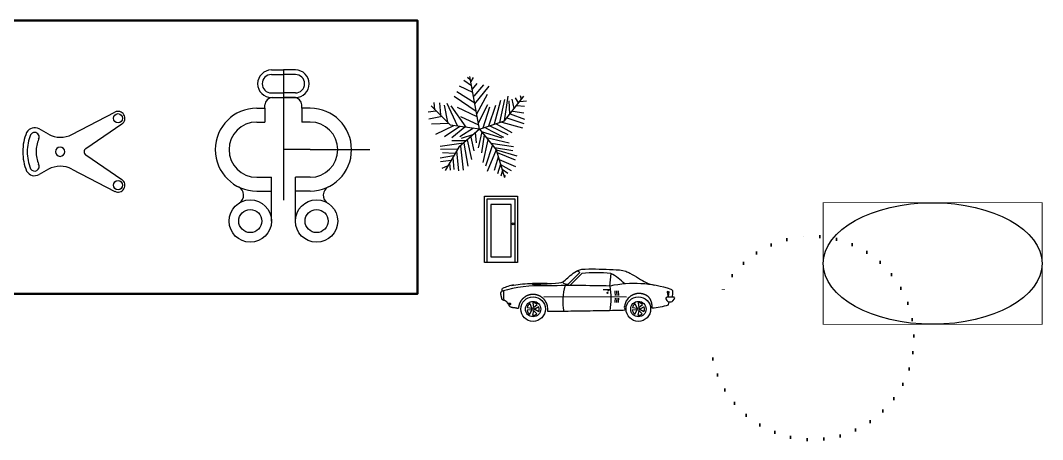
# Model space of a CAD drawing. Header units: inches. Extents: x -120 to 4750, y -697 to 1577.
# Drawn here: x 3640 to 4750, y -697 to -243 of the extents above; entities that cross this region are included whole.
import ezdxf

# ---------------------------------------------------------------- set-up
doc = ezdxf.new("R2010")
doc.units = ezdxf.units.IN
doc.header["$MEASUREMENT"] = 0
doc.linetypes.add('ACAD_ISO07W100', pattern=[3, 0, -3])
doc.linetypes.add('DASHDOT2', pattern=[0.5, 0.25, -0.125, 0, -0.125])
doc.linetypes.add('TRACKS', pattern='A,0.15,[130,ltypeshp.shx,S=0.25,R=0,X=0,Y=0],0.15', length=0.3)
doc.linetypes.add('ZIGZAG', pattern='A,0.0001,-0.2,[131,ltypeshp.shx,S=0.2,R=0,X=-0.2,Y=0],-0.4,[131,ltypeshp.shx,S=0.2,R=180,X=0.2,Y=0],-0.2', length=0.8001)

# ---------------------------------------------------------------- blocks, each defined once
blk = doc.blocks.new('*U20')
for p, q in [((-10.186, 53.64), (-13.084, 55.962)), ((0, 0), (-10.5, 57)), ((-9.099, 51.782), (-6.563, 55.962)), ((-7.288, 39.707), (-21.778, 46.673)), ((-8.737, 47.138), (-17.069, 52.711)), ((-7.65, 43.423), (-2.578, 49.46)), ((-5.839, 35.992), (4.667, 48.067)), ((-5.114, 27.632), (10.463, 46.673)), ((-3.665, 19.273), (-27.574, 35.527)), ((-5.114, 28.097), (-24.676, 40.636)), ((-2.941, 16.486), (8.652, 37.85)), ((27, 9), (48, 36)), ((27.127, 9.056), (31.112, 35.992)), ((38.719, 34.134), (41.979, 28.561)), ((44.153, 36.456), (45.239, 32.741)), ((-31.5, 4.5), (-52.5, 25.5)), ((-48.585, 21.131), (-49.309, 29.026)), ((-43.513, 28.561), (-42.427, 15.558)), ((-38.442, 26.239), (-34.819, 7.663)), ((-35.544, 28.097), (-24.314, 3.947)), ((-14.533, 2.09), (-30.834, 25.31)), ((-24.314, 23.917), (-2.941, 13.7)), ((-1.129, 6.734), (9.014, 26.704)), ((3.942, 1.625), (11.187, 24.381)), ((10.101, 3.483), (17.708, 26.239)), ((16.259, 5.805), (23.142, 31.348)), ((22.055, 7.198), (27.489, 32.277)), ((31.836, 30.883), (32.561, 16.486)), ((35.096, 32.741), (37.27, 22.524)), ((40.53, 25.775), (48.862, 24.846)), ((43.791, 29.954), (51.036, 30.883)), ((-47.498, 19.737), (-55.83, 18.344)), ((-40.615, 13.7), (-55.105, 10.913)), ((-20.691, 13.7), (-1.129, 4.876)), ((29.662, 12.307), (48.137, 6.269)), ((33.285, 16.486), (48.862, 10.913)), ((36.183, 19.737), (48.137, 17.88)), ((-33.37, 6.269), (-52.207, 5.34)), ((-28.299, 3.483), (-47.86, -5.805)), ((-21.416, 3.018), (-38.079, -8.128)), ((0, 0), (-31.5, 4.5)), ((-15.982, 2.09), (-30.11, -9.521)), ((0, 0), (-22.5, -19.5)), ((-6.563, 1.161), (-21.416, -8.128)), ((0, 0), (27, 9)), ((0, 0), (18, -22.5)), ((6.478, 1.625), (26.04, -8.592)), ((11.187, 3.483), (30.749, -5.805)), ((18.07, 5.805), (35.096, -3.483)), ((24.229, 7.663), (46.688, 1.625)), ((-6.563, -5.805), (-19.967, -9.985)), ((-9.461, -8.592), (-6.201, -23.453)), ((-4.752, -3.483), (-3.665, -14.629)), ((2.493, -3.019), (-1.491, -20.202)), ((1.769, -2.555), (24.229, -9.521)), ((5.029, -6.27), (2.131, -25.775)), ((7.565, -9.056), (32.198, -14.629)), ((-17.431, -15.094), (-42.789, -18.809)), ((-24.314, -21.596), (-42.427, -22.06)), ((-22.5, -19.5), (-37.5, -45)), ((-15.257, -12.772), (-30.11, -12.772)), ((-20.691, -18.345), (-17.793, -44.352)), ((-17.069, -15.094), (-12.721, -40.172)), ((-13.446, -11.378), (-8.737, -32.741)), ((9.014, -11.378), (3.58, -35.992)), ((14.085, -16.951), (6.478, -40.172)), ((12.274, -15.094), (36.907, -18.809)), ((16.259, -19.738), (36.183, -22.989)), ((-28.299, -29.026), (-42.789, -31.348)), ((-26.849, -26.24), (-40.253, -25.775)), ((-29.023, -30.884), (-27.936, -43.887)), ((-25.038, -23.918), (-22.865, -45.281)), ((18.07, -22.524), (8.289, -45.745)), ((20.244, -30.419), (15.897, -44.816)), ((18, -22.5), (27, -52.5)), ((18.433, -22.524), (40.53, -29.026)), ((19.157, -25.311), (38.719, -33.206)), ((21.331, -32.741), (39.081, -40.636)), ((-30.834, -34.135), (-42.427, -35.528)), ((-34.457, -39.708), (-40.978, -42.494)), ((-32.646, -36.921), (-31.921, -44.352)), ((22.78, -37.85), (19.519, -48.532)), ((22.78, -38.314), (34.372, -44.816)), ((24.591, -43.423), (30.749, -47.603)), ((24.591, -45.745), (23.142, -50.854)), ((26.764, -49.925), (28.213, -50.854))]:
    blk.add_line(p, q)
blk = doc.blocks.new('*U23')
blk.add_lwpolyline([(3.1, 0), (0.1, 0), (0.1, 72), (36.1, 72), (36.1, 0), (33.1, 0)])
for points in [[(33.1, 69), (33.1, 0), (3.1, 0), (3.1, 69)], [(29.1, 6), (29.1, 63), (7.1, 63), (7.1, 6)]]:
    blk.add_lwpolyline(points, close=True)
blk.add_circle((31.1, 42), 1)

msp = doc.modelspace()

# ---------------------------------------------------------------- linework, layer by layer
at = {"linetype": 'Continuous'}
for p, q in [((3912.31, -296.35), (3925.31, -296.35)), ((3938.31, -296.35), (3925.31, -296.35)), ((3925.31, -296.35), (3925.31, -437.6)), ((3912.31, -301.35), (3925.31, -301.35)), ((3938.31, -301.35), (3925.31, -301.35)), ((3912.31, -321.35), (3925.31, -321.35)), ((3938.31, -321.35), (3925.31, -321.35)), ((3912.31, -326.35), (3925.31, -326.35)), ((3938.31, -326.35), (3925.31, -326.35)), ((3925.31, -326.35), (3938.31, -326.35)), ((3695.64, -366.36), (3742.19, -342.13)), ((3896.31, -337.85), (3905.31, -337.85)), ((3905.31, -337.85), (3905.31, -334.35)), ((3905.31, -337.85), (3905.31, -352.85)), ((3945.31, -337.85), (3945.31, -334.35)), ((3954.31, -337.85), (3945.31, -337.85)), ((3945.31, -337.85), (3945.31, -352.85)), ((3710.75, -381.63), (3749.87, -354.98)), ((3896.31, -352.85), (3905.31, -352.85)), ((3954.31, -352.85), (3945.31, -352.85)), ((3670.05, -366), (3659.9, -360.36)), ((3710.75, -388.56), (3749.87, -415.22)), ((3954.31, -382.85), (3925.31, -382.85)), ((3670.05, -404.19), (3659.9, -409.84)), ((3695.64, -403.84), (3742.19, -428.07)), ((3896.31, -412.85), (3912.31, -412.85)), ((3912.31, -460.35), (3912.31, -412.85)), ((3938.31, -460.35), (3938.31, -412.85)), ((3954.31, -412.85), (3938.31, -412.85)), ((3896.31, -427.85), (3912.31, -427.85)), ((3954.31, -427.85), (3938.31, -427.85))]:
    msp.add_line(p, q, dxfattribs=at)
for p, q in [((3954.31, -382.85), (4019.02, -382.85)), ((4236.56, -530.36), (4249.64, -517.21)), ((4280.94, -517.28), (4279.48, -530.86)), ((4211.68, -528.12), (4195.87, -528.2)), ((4204.82, -529.34), (4196.71, -529.41)), ((4196.86, -528.73), (4211.69, -528.56)), ((4208.21, -542.35), (4297.85, -542.42)), ((4272.65, -534.45), (4280.04, -534.54))]:
    msp.add_line(p, q)
at = {"color": 177, "linetype": 'TRACKS', "lineweight": 50, "true_color": 0x293189}
msp.add_lwpolyline([(3521.69, -242.64), (4070.96, -242.64), (4070.96, -539.41), (3521.69, -539.41)], close=True, dxfattribs=at)
at = {"color": 3, "linetype": 'DASHDOT2', "ltscale": 20, "const_width": 1}
msp.add_lwpolyline([(4511.67, -440.38), (4749.43, -440.38), (4749.43, -572.36), (4511.67, -572.36)], close=True, dxfattribs=at)
for points in [[(4228.31, -526.6, 0.1654796), (4234.49, -528.95), (4247.36, -516.01)], [(4347.9, -542.81, 0.0206755), (4348.35, -537.02, 0.3326378), (4346.65, -534.57)], [(4169.01, -549.41), (4171.3, -549.38, -0.4142136), (4171.93, -550), (4171.94, -550.62, -0.4142136), (4171.32, -551.25), (4170.09, -551.27)]]:
    msp.add_lwpolyline(points, format="xyb")
for points in [[(4196.86, -529.25), (4196.86, -528.91, 0.2695324), (4196.7, -528.64), (4195.94, -528.22, 0.5753832), (4195.71, -528.36), (4195.71, -528.7, 0.2695324), (4195.87, -528.97), (4196.63, -529.39, 0.5753832)], [(4348.23, -547.02), (4350.07, -544.82, 0.6479856), (4349.07, -542.77), (4341.92, -543.02, 0.5495844), (4340.85, -544.83), (4341.81, -546.69, 0.2979165), (4344.18, -548.05), (4346.47, -547.91, 0.2066381)], [(4343.14, -541.72), (4343.09, -537.24), (4342.04, -536.75, 0.0351966)], [(4343.14, -541.72), (4343.09, -537.24), (4344.13, -536.73, -0.0351966)], [(4190.05, -554.09), (4195.17, -554.78), (4193.21, -550, 0.1999061)], [(4196.19, -549.13), (4197.11, -554.21), (4201.05, -550.87, 0.1999061)], [(4202.8, -553.44), (4198.26, -555.89), (4202.65, -558.6, 0.1999061)], [(4304.4, -554.09), (4309.52, -554.78), (4307.56, -550, 0.1999061)], [(4310.55, -549.13), (4311.47, -554.21), (4315.41, -550.87, 0.1999061)], [(4317.16, -553.44), (4312.61, -555.89), (4317, -558.6, 0.1999061)], [(4192.86, -561.46), (4195.1, -556.81), (4189.96, -557.19, 0.1999061)], [(4200.75, -561.06), (4197.02, -557.49), (4195.79, -562.51, 0.1999061)], [(4307.22, -561.46), (4309.46, -556.81), (4304.31, -557.19, 0.1999061)], [(4315.1, -561.06), (4311.37, -557.49), (4310.14, -562.51, 0.1999061)]]:
    msp.add_lwpolyline(points, format="xyb", close=True)
at = {"linetype": 'Continuous'}
for centre, radius in [((3745.65, -348.78), 5), ((3745.65, -421.41), 5), ((3889.31, -460.35), 23), ((3961.31, -460.35), 23), ((3889.31, -460.35), 12.5), ((3961.31, -460.35), 12.5)]:
    msp.add_circle(centre, radius, dxfattribs=at)
for centre, radius in [((4196.53, -555.84), 13.35), ((4277.44, -538.18), 0.619), ((4310.89, -555.84), 13.35), ((4196.53, -555.84), 8.35), ((4196.53, -555.84), 1.25), ((4310.89, -555.84), 8.35), ((4310.89, -555.84), 1.25)]:
    msp.add_circle(centre, radius)
for centre, radius, start, end in [((3912.31, -311.35), 15, 90, 270), ((3938.31, -311.35), 15, 270, 90), ((3912.31, -311.35), 10, 90, 270), ((3938.31, -311.35), 10, 270, 90), ((3913.31, -334.35), 8, 90, 180), ((3937.31, -334.35), 8, 0, 90), ((3745.65, -348.78), 7.5, 304.26525, 117.49296), ((3896.31, -382.85), 45, 90, 270), ((3954.31, -382.85), 45, 270, 90), ((3896.31, -382.85), 30, 90, 270), ((3954.31, -382.85), 30, 270, 90), ((3697.08, -385.1), 54.88, 157.5, 180), ((3655.04, -369.1), 10, 60.93148, 150), ((3655.04, -369.1), 5, 330, 150), ((3683.17, -342.41), 27, 240.93148, 297.49296), ((3695.37, -385.1), 48.34, 157.5, 180), ((3691.96, -385.1), 35.28, 157.5, 180), ((3697.08, -385.1), 54.88, 180, 202.5), ((3695.37, -385.1), 48.34, 180, 202.5), ((3691.96, -385.1), 35.28, 180, 202.5), ((3682.75, -385.1), 5, 0, 180), ((3682.75, -385.1), 5, 180, 0), ((3712.75, -385.1), 4, 120, 180), ((3712.75, -385.1), 4, 180, 240), ((3655.04, -401.1), 5, 210, 30), ((3655.04, -401.1), 10, 210, 299.06852), ((3683.17, -427.79), 27, 62.50704, 119.06852), ((3745.65, -421.41), 7.5, 242.50704, 55.73475), ((3872.06, -432.22), 10, 301.5114, 63.84036), ((3978.56, -432.22), 10, 116.15964, 238.4886)]:
    msp.add_arc(centre, radius, start, end, dxfattribs=at)
at = {"color": 6, "linetype": 'ACAD_ISO07W100', "lineweight": 140, "ltscale": 6}
msp.add_arc((4499.8, -587.1), 110.32, 191.87324, 160.19104, dxfattribs=at)
for centre, radius, start, end in [((4276.16, -464.1), 59.37, 237.61027, 240.97846), ((4265.01, -664.18), 147.78, 83.81633, 95.97054), ((4257.06, -565.27), 53.61, 43.27479, 63.56652), ((4203.74, -680.53), 149.91, 87.83928, 105.80965), ((4182.09, -572.33), 43.06, 98.53035, 116.11198), ((4241.66, -1933.31), 1402.96, 88.42296, 91.3179), ((4279.87, -546.67), 51.16, 161.43071, 193.23633), ((4306.73, -654.07), 125.99, 71.52833, 102.12419), ((4187.21, -544.24), 94.01, 351.8279, 8.16738), ((4240.72, -539.07), 76.3, 177.57734, 185.52052), ((4207.19, -542.35), 78.76, 0.85201, 4.65562), ((4207.19, -542.35), 78.76, 355.26443, 358.86328), ((4208.99, -542.33), 78.76, 355.26443, 358.86328), ((4208.99, -542.33), 78.76, 0.85201, 4.65562), ((4210.79, -542.31), 78.76, 355.26443, 358.86328), ((4210.79, -542.31), 78.76, 0.85201, 4.65562), ((4324.03, -498.36), 56.18, 271.6865, 290.2774), ((4275.8, -532.16), 70.29, 344.3985, 346.93849)]:
    msp.add_arc(centre, radius, start, end)
at = {"color": 1, "linetype": 'ZIGZAG', "ltscale": 5}
msp.add_ellipse((4630.55, -506.37), major_axis=(118.88, 0), ratio=0.5551059, dxfattribs=at)
msp.add_ellipse((4278.44, -535.59), major_axis=(-0.63, -0.007), ratio=0.6100432)
msp.add_open_spline([(4172.95, -530.26), (4179.62, -528.99), (4192.47, -527.17), (4226.32, -529.07), (4231.81, -524.27), (4243.91, -512.81), (4260.74, -511.88), (4277.62, -512.83), (4294.6, -513.31), (4306.8, -519.32), (4315.17, -525.38), (4322.72, -528.51), (4326.48, -529.46), (4328.84, -530.03)], degree=3, knots=[18.6298232, 18.6298232, 18.6298232, 18.6298232, 19.5274046, 20.7005713, 21.1079827, 21.6085681, 21.9233595, 23.151359, 23.716171, 23.9087429, 24.7779401, 24.9430719, 25.1877551, 25.1877551, 25.1877551, 25.1877551])
msp.add_rational_spline([(4325.68, -554.52), (4326.23, -550.19), (4324.95, -546.03), (4322.05, -542.77), (4316.81, -538.25), (4309.93, -537.56), (4303.89, -540.93), (4297.85, -544.3), (4294.84, -550.53), (4295.94, -557.36), (4268.11, -557.79), (4240.29, -558.23), (4212.46, -558.66), (4212.45, -557.66), (4212.44, -556.66), (4212.43, -555.66), (4212.33, -546.62), (4205.99, -540.18), (4196.95, -539.94), (4187.91, -539.7), (4181.24, -545.8), (4180.66, -554.82), (4180.55, -554.98), (4180.05, -555.37), (4176.91, -554.19), (4170.75, -555.24), (4168.81, -546.96), (4164.57, -546.53), (4162.88, -545.57), (4162.2, -542.26), (4160.6, -537.69), (4163.1, -536.55), (4163.05, -535.12), (4163.05, -534.39), (4163.04, -534.13), (4163.08, -533.89), (4163.14, -533.67)], [1, 0.940136291981, 0.940136291981, 1, 0.87955729473, 0.87955729473, 1, 0.87955729473, 0.87955729473, 1, 1, 1, 1, 1, 1, 1, 0.813491101579, 0.813491101579, 1, 0.813491101579, 0.813491101579, 1, 1, 1, 1, 1, 1, 1, 1, 1, 1, 1, 1, 1, 1, 1, 1], degree=3, knots=[0, 0, 0, 0, 0.8540378, 0.8540378, 0.8540378, 2.0751269, 2.0751269, 2.0751269, 3.296216, 3.296216, 3.296216, 4.296216, 4.296216, 4.296216, 5.296216, 5.296216, 5.296216, 6.8295219, 6.8295219, 6.8295219, 8.3628278, 8.3628278, 8.3628278, 8.3851871, 8.4323697, 8.7313654, 9.0268213, 9.2013981, 9.2176677, 9.2438979, 9.563333, 9.5997144, 9.6877797, 9.6877797, 9.6877797, 9.7193573, 9.7193573, 9.7193573, 9.7193573])

# ---------------------------------------------------------------- block references
at = {"linetype": 'TRACKS'}
msp.add_blockref('*U20', (4138.47, -360.63), dxfattribs=at)
msp.add_blockref('*U23', (4143.66, -505.31))

doc.saveas('drawing.dxf')
